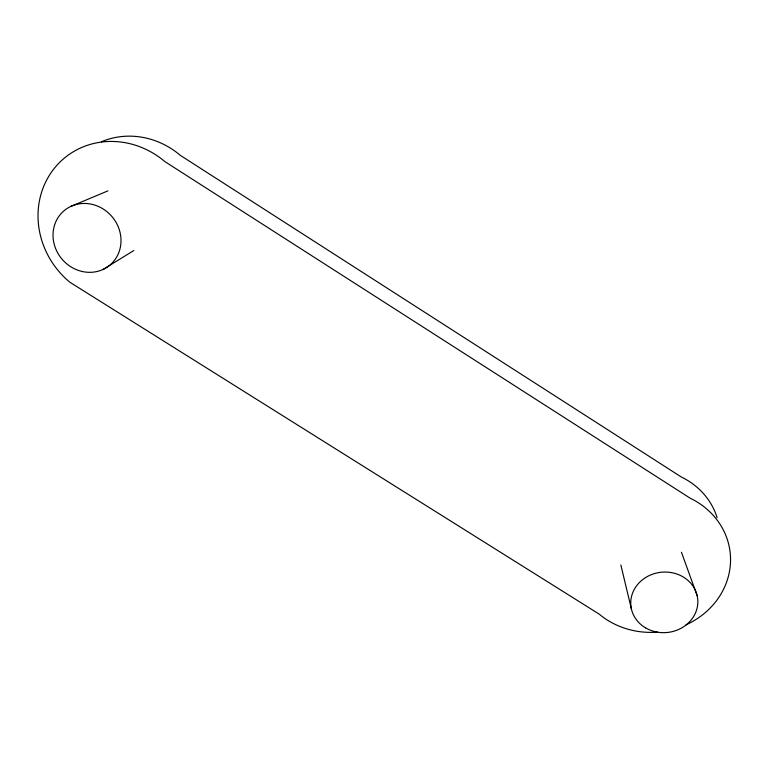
<?xml version="1.0" encoding="UTF-8"?>
<svg xmlns="http://www.w3.org/2000/svg" width="769" height="769" viewBox="0 0 769 769"><rect width="100%" height="100%" fill="white"/><g stroke="black" fill="none" stroke-linecap="round" stroke-linejoin="round"><path stroke-width="1.15" d="M103.209 269.381A35.566 32.817 49.7 0 0 104.815 210.072A35.566 32.817 49.7 0 0 53.032 234.228A35.566 32.817 49.7 0 0 103.209 269.381L133.816 250.54M70.537 206.544L107.939 190.866M681.449 552.248L697.214 595.85M620.843 564.984L631.464 609.25M101.383 141.784A78.486 73.228 51.8 0 1 180.369 155.386L681.238 476.953A74.535 68.23 -7.3 0 1 717.112 517.691M685.996 624.841A78.053 71.036 -6.8 0 0 730.512 561.841A78.053 71.036 -6.8 0 0 690.206 498.206L164.902 161.615A82.36 76.525 50.9 0 0 53.926 168.834A82.36 76.525 50.9 0 0 69.892 282.252L599.186 614.133A78.053 71.036 -6.8 0 0 657.485 632.137M645.585 627.879A33.586 30.27 -6 0 0 697.771 603.752A33.586 30.27 -6 0 0 649.517 575.443A33.586 30.27 -6 0 0 645.585 627.879"/></g></svg>
